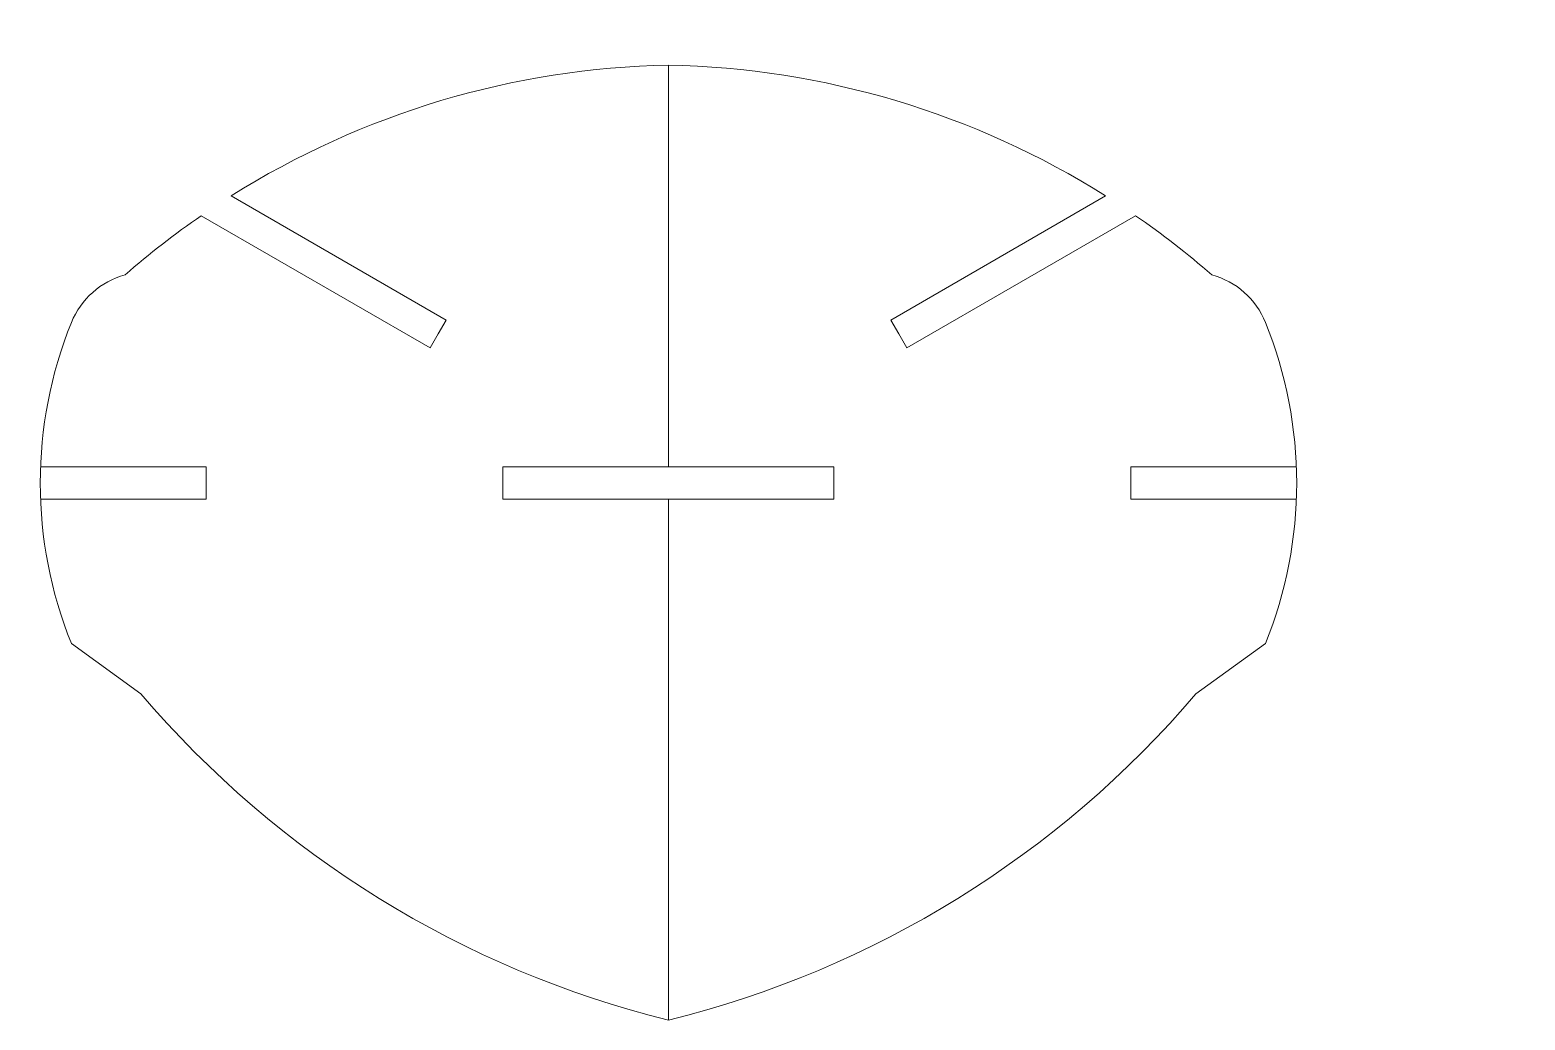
# Model space of a CAD drawing. Header units: millimetres. Extents: x 570 to 650.8, y -8.3 to 42.9.
# Drawn here: x 614.74 to 625.48, y 25.1 to 32.21 of the extents above; entities that cross this region are included whole.
import ezdxf

# ---------------------------------------------------------------- set-up
doc = ezdxf.new("R2010")
doc.units = ezdxf.units.MM
doc.header["$MEASUREMENT"] = 0
doc.layers.add('Layer 1', color=7, linetype='Continuous')

msp = doc.modelspace()

# ---------------------------------------------------------------- linework, layer by layer
at = {"layer": 'Layer 1', "color": 4, "lineweight": 9}
for points in [[(631.81651, 28.23093), (628.47968, 32.20982), (623.55269, 34.50731), (618.35979, 34.50581)], [(619.32553, 31.96078), (618.21208, 31.94019), (617.12552, 31.61554), (616.18316, 31.02204)], [(619.32553, 30.39861), (619.32553, 30.39861), (619.32553, 31.96078), (619.32553, 31.96078)], [(619.32553, 30.39861), (619.32553, 30.39861), (619.32553, 31.96078), (619.32553, 31.96078)], [(619.32553, 30.39861), (619.32553, 30.39861), (619.32553, 31.96078), (619.32553, 31.96078)], [(619.32553, 30.39861), (619.32553, 30.39861), (619.32553, 31.96078), (619.32553, 31.96078)], [(619.32553, 30.39861), (619.32553, 30.39861), (619.32553, 31.96078), (619.32553, 31.96078)], [(619.32553, 30.39861), (619.32553, 30.39861), (619.32553, 31.96078), (619.32553, 31.96078)], [(619.32553, 30.39861), (619.32553, 30.39861), (619.32553, 31.96078), (619.32553, 31.96078)], [(619.32553, 30.39861), (619.32553, 30.39861), (619.32553, 31.96078), (619.32553, 31.96078)], [(619.32553, 30.39861), (619.32553, 30.39861), (619.32553, 31.96078), (619.32553, 31.96078)], [(619.32553, 30.39861), (619.32553, 30.39861), (619.32553, 31.96078), (619.32553, 31.96078)], [(619.32553, 30.39861), (619.32553, 30.39861), (619.32553, 31.96078), (619.32553, 31.96078)], [(619.32553, 30.39861), (619.32553, 30.39861), (619.32553, 31.96078), (619.32553, 31.96078)], [(619.32553, 30.39861), (619.32553, 30.39861), (619.32553, 31.96078), (619.32553, 31.96078)], [(619.32553, 30.39861), (619.32553, 30.39861), (619.32553, 31.96078), (619.32553, 31.96078)], [(619.32553, 30.39861), (619.32553, 30.39861), (619.32553, 31.96078), (619.32553, 31.96078)], [(619.32553, 30.39861), (619.32553, 30.39861), (619.32553, 31.96078), (619.32553, 31.96078)], [(619.32553, 30.39861), (619.32553, 30.39861), (619.32553, 31.96078), (619.32553, 31.96078)], [(619.32553, 30.39861), (619.32553, 30.39861), (619.32553, 31.96078), (619.32553, 31.96078)], [(619.32553, 30.39861), (619.32553, 30.39861), (619.32553, 31.96078), (619.32553, 31.96078)], [(619.32553, 30.39861), (619.32553, 30.39861), (619.32553, 31.96078), (619.32553, 31.96078)], [(619.32553, 30.39861), (619.32553, 30.39861), (619.32553, 31.96078), (619.32553, 31.96078)], [(622.46792, 31.02204), (621.52556, 31.61561), (620.43898, 31.94019), (619.32553, 31.96078)], [(617.72833, 30.13009), (617.72833, 30.13009), (616.18318, 31.02204), (616.18318, 31.02204)], [(617.72833, 30.13009), (617.72833, 30.13009), (616.18318, 31.02204), (616.18318, 31.02204)], [(617.72833, 30.13009), (617.72833, 30.13009), (616.18318, 31.02204), (616.18318, 31.02204)], [(617.72833, 30.13009), (617.72833, 30.13009), (616.18318, 31.02204), (616.18318, 31.02204)], [(617.72833, 30.13009), (617.72833, 30.13009), (616.18318, 31.02204), (616.18318, 31.02204)], [(617.72833, 30.13009), (617.72833, 30.13009), (616.18318, 31.02204), (616.18318, 31.02204)], [(617.72833, 30.13009), (617.72833, 30.13009), (616.18318, 31.02204), (616.18318, 31.02204)], [(617.72833, 30.13009), (617.72833, 30.13009), (616.18318, 31.02204), (616.18318, 31.02204)], [(617.72833, 30.13009), (617.72833, 30.13009), (616.18318, 31.02204), (616.18318, 31.02204)], [(617.72833, 30.13009), (617.72833, 30.13009), (616.18318, 31.02204), (616.18318, 31.02204)], [(617.72833, 30.13009), (617.72833, 30.13009), (616.18318, 31.02204), (616.18318, 31.02204)], [(617.72833, 30.13009), (617.72833, 30.13009), (616.18318, 31.02204), (616.18318, 31.02204)], [(617.72833, 30.13009), (617.72833, 30.13009), (616.18318, 31.02204), (616.18318, 31.02204)], [(617.72833, 30.13009), (617.72833, 30.13009), (616.18318, 31.02204), (616.18318, 31.02204)], [(617.72833, 30.13009), (617.72833, 30.13009), (616.18318, 31.02204), (616.18318, 31.02204)], [(617.72833, 30.13009), (617.72833, 30.13009), (616.18318, 31.02204), (616.18318, 31.02204)], [(617.72833, 30.13009), (617.72833, 30.13009), (616.18318, 31.02204), (616.18318, 31.02204)], [(617.72833, 30.13009), (617.72833, 30.13009), (616.18318, 31.02204), (616.18318, 31.02204)], [(617.72833, 30.13009), (617.72833, 30.13009), (616.18318, 31.02204), (616.18318, 31.02204)], [(617.72833, 30.13009), (617.72833, 30.13009), (616.18318, 31.02204), (616.18318, 31.02204)], [(617.72833, 30.13009), (617.72833, 30.13009), (616.18318, 31.02204), (616.18318, 31.02204)], [(620.92318, 30.13009), (620.92318, 30.13009), (622.46792, 31.02204), (622.46792, 31.02204)], [(620.92318, 30.13009), (620.92318, 30.13009), (622.46792, 31.02204), (622.46792, 31.02204)], [(620.92318, 30.13009), (620.92318, 30.13009), (622.46792, 31.02204), (622.46792, 31.02204)], [(620.92318, 30.13009), (620.92318, 30.13009), (622.46792, 31.02204), (622.46792, 31.02204)], [(620.92318, 30.13009), (620.92318, 30.13009), (622.46792, 31.02204), (622.46792, 31.02204)], [(620.92318, 30.13009), (620.92318, 30.13009), (622.46792, 31.02204), (622.46792, 31.02204)], [(620.92318, 30.13009), (620.92318, 30.13009), (622.46792, 31.02204), (622.46792, 31.02204)], [(620.92318, 30.13009), (620.92318, 30.13009), (622.46792, 31.02204), (622.46792, 31.02204)], [(620.92318, 30.13009), (620.92318, 30.13009), (622.46792, 31.02204), (622.46792, 31.02204)], [(620.92318, 30.13009), (620.92318, 30.13009), (622.46792, 31.02204), (622.46792, 31.02204)], [(620.92318, 30.13009), (620.92318, 30.13009), (622.46792, 31.02204), (622.46792, 31.02204)], [(620.92318, 30.13009), (620.92318, 30.13009), (622.46792, 31.02204), (622.46792, 31.02204)], [(620.92318, 30.13009), (620.92318, 30.13009), (622.46792, 31.02204), (622.46792, 31.02204)], [(620.92318, 30.13009), (620.92318, 30.13009), (622.46792, 31.02204), (622.46792, 31.02204)], [(620.92318, 30.13009), (620.92318, 30.13009), (622.46792, 31.02204), (622.46792, 31.02204)], [(620.92318, 30.13009), (620.92318, 30.13009), (622.46792, 31.02204), (622.46792, 31.02204)], [(620.92318, 30.13009), (620.92318, 30.13009), (622.46792, 31.02204), (622.46792, 31.02204)], [(620.92318, 30.13009), (620.92318, 30.13009), (622.46792, 31.02204), (622.46792, 31.02204)], [(620.92318, 30.13009), (620.92318, 30.13009), (622.46792, 31.02204), (622.46792, 31.02204)], [(620.92318, 30.13009), (620.92318, 30.13009), (622.46792, 31.02204), (622.46792, 31.02204)], [(620.92318, 30.13009), (620.92318, 30.13009), (622.46792, 31.02204), (622.46792, 31.02204)], [(615.96797, 30.87992), (615.77747, 30.74866), (615.59491, 30.60664), (615.42072, 30.45464)], [(617.61279, 29.93024), (617.61279, 29.93024), (615.96797, 30.87992), (615.96797, 30.87992)], [(617.61279, 29.93024), (617.61279, 29.93024), (615.96797, 30.87992), (615.96797, 30.87992)], [(617.61279, 29.93024), (617.61279, 29.93024), (615.96797, 30.87992), (615.96797, 30.87992)], [(617.61279, 29.93024), (617.61279, 29.93024), (615.96797, 30.87992), (615.96797, 30.87992)], [(617.61279, 29.93024), (617.61279, 29.93024), (615.96797, 30.87992), (615.96797, 30.87992)], [(617.61279, 29.93024), (617.61279, 29.93024), (615.96797, 30.87992), (615.96797, 30.87992)], [(617.61279, 29.93024), (617.61279, 29.93024), (615.96797, 30.87992), (615.96797, 30.87992)], [(617.61279, 29.93024), (617.61279, 29.93024), (615.96797, 30.87992), (615.96797, 30.87992)], [(617.61279, 29.93024), (617.61279, 29.93024), (615.96797, 30.87992), (615.96797, 30.87992)], [(617.61279, 29.93024), (617.61279, 29.93024), (615.96797, 30.87992), (615.96797, 30.87992)], [(617.61279, 29.93024), (617.61279, 29.93024), (615.96797, 30.87992), (615.96797, 30.87992)], [(617.61279, 29.93024), (617.61279, 29.93024), (615.96797, 30.87992), (615.96797, 30.87992)], [(617.61279, 29.93024), (617.61279, 29.93024), (615.96797, 30.87992), (615.96797, 30.87992)], [(617.61279, 29.93024), (617.61279, 29.93024), (615.96797, 30.87992), (615.96797, 30.87992)], [(617.61279, 29.93024), (617.61279, 29.93024), (615.96797, 30.87992), (615.96797, 30.87992)], [(617.61279, 29.93024), (617.61279, 29.93024), (615.96797, 30.87992), (615.96797, 30.87992)], [(617.61279, 29.93024), (617.61279, 29.93024), (615.96797, 30.87992), (615.96797, 30.87992)], [(617.61279, 29.93024), (617.61279, 29.93024), (615.96797, 30.87992), (615.96797, 30.87992)], [(617.61279, 29.93024), (617.61279, 29.93024), (615.96797, 30.87992), (615.96797, 30.87992)], [(617.61279, 29.93024), (617.61279, 29.93024), (615.96797, 30.87992), (615.96797, 30.87992)], [(617.61279, 29.93024), (617.61279, 29.93024), (615.96797, 30.87992), (615.96797, 30.87992)], [(621.03872, 29.93024), (621.03872, 29.93024), (622.68312, 30.87992), (622.68312, 30.87992)], [(621.03872, 29.93024), (621.03872, 29.93024), (622.68312, 30.87992), (622.68312, 30.87992)], [(621.03872, 29.93024), (621.03872, 29.93024), (622.68312, 30.87992), (622.68312, 30.87992)], [(621.03872, 29.93024), (621.03872, 29.93024), (622.68312, 30.87992), (622.68312, 30.87992)], [(621.03872, 29.93024), (621.03872, 29.93024), (622.68312, 30.87992), (622.68312, 30.87992)], [(621.03872, 29.93024), (621.03872, 29.93024), (622.68312, 30.87992), (622.68312, 30.87992)], [(621.03872, 29.93024), (621.03872, 29.93024), (622.68312, 30.87992), (622.68312, 30.87992)], [(621.03872, 29.93024), (621.03872, 29.93024), (622.68312, 30.87992), (622.68312, 30.87992)], [(621.03872, 29.93024), (621.03872, 29.93024), (622.68312, 30.87992), (622.68312, 30.87992)], [(621.03872, 29.93024), (621.03872, 29.93024), (622.68312, 30.87992), (622.68312, 30.87992)], [(621.03872, 29.93024), (621.03872, 29.93024), (622.68312, 30.87992), (622.68312, 30.87992)], [(621.03872, 29.93024), (621.03872, 29.93024), (622.68312, 30.87992), (622.68312, 30.87992)], [(621.03872, 29.93024), (621.03872, 29.93024), (622.68312, 30.87992), (622.68312, 30.87992)], [(621.03872, 29.93024), (621.03872, 29.93024), (622.68312, 30.87992), (622.68312, 30.87992)], [(621.03872, 29.93024), (621.03872, 29.93024), (622.68312, 30.87992), (622.68312, 30.87992)], [(621.03872, 29.93024), (621.03872, 29.93024), (622.68312, 30.87992), (622.68312, 30.87992)], [(621.03872, 29.93024), (621.03872, 29.93024), (622.68312, 30.87992), (622.68312, 30.87992)], [(621.03872, 29.93024), (621.03872, 29.93024), (622.68312, 30.87992), (622.68312, 30.87992)], [(621.03872, 29.93024), (621.03872, 29.93024), (622.68312, 30.87992), (622.68312, 30.87992)], [(621.03872, 29.93024), (621.03872, 29.93024), (622.68312, 30.87992), (622.68312, 30.87992)], [(621.03872, 29.93024), (621.03872, 29.93024), (622.68312, 30.87992), (622.68312, 30.87992)], [(623.23037, 30.45464), (623.05618, 30.60664), (622.87359, 30.74864), (622.68309, 30.87992)], [(615.42073, 30.45464), (615.24522, 30.40757), (615.10189, 30.28068), (615.03398, 30.11209)], [(623.61707, 30.11212), (623.54921, 30.28073), (623.40584, 30.40759), (623.23034, 30.45464)], [(619.32553, 29.07458), (619.32553, 29.07458), (619.32553, 30.39861), (619.32553, 30.39861)], [(619.32553, 29.07458), (619.32553, 29.07458), (619.32553, 30.39861), (619.32553, 30.39861)], [(619.32553, 29.07458), (619.32553, 29.07458), (619.32553, 30.39861), (619.32553, 30.39861)], [(619.32553, 29.07458), (619.32553, 29.07458), (619.32553, 30.39861), (619.32553, 30.39861)], [(619.32553, 29.07458), (619.32553, 29.07458), (619.32553, 30.39861), (619.32553, 30.39861)], [(619.32553, 29.07458), (619.32553, 29.07458), (619.32553, 30.39861), (619.32553, 30.39861)], [(619.32553, 29.07458), (619.32553, 29.07458), (619.32553, 30.39861), (619.32553, 30.39861)], [(619.32553, 29.07458), (619.32553, 29.07458), (619.32553, 30.39861), (619.32553, 30.39861)], [(619.32553, 29.07458), (619.32553, 29.07458), (619.32553, 30.39861), (619.32553, 30.39861)], [(619.32553, 29.07458), (619.32553, 29.07458), (619.32553, 30.39861), (619.32553, 30.39861)], [(619.32553, 29.07458), (619.32553, 29.07458), (619.32553, 30.39861), (619.32553, 30.39861)], [(619.32553, 29.07458), (619.32553, 29.07458), (619.32553, 30.39861), (619.32553, 30.39861)], [(619.32553, 29.07458), (619.32553, 29.07458), (619.32553, 30.39861), (619.32553, 30.39861)], [(619.32553, 29.07458), (619.32553, 29.07458), (619.32553, 30.39861), (619.32553, 30.39861)], [(619.32553, 29.07458), (619.32553, 29.07458), (619.32553, 30.39861), (619.32553, 30.39861)], [(619.32553, 29.07458), (619.32553, 29.07458), (619.32553, 30.39861), (619.32553, 30.39861)], [(619.32553, 29.07458), (619.32553, 29.07458), (619.32553, 30.39861), (619.32553, 30.39861)], [(619.32553, 29.07458), (619.32553, 29.07458), (619.32553, 30.39861), (619.32553, 30.39861)], [(619.32553, 29.07458), (619.32553, 29.07458), (619.32553, 30.39861), (619.32553, 30.39861)], [(619.32553, 29.07458), (619.32553, 29.07458), (619.32553, 30.39861), (619.32553, 30.39861)], [(619.32553, 29.07458), (619.32553, 29.07458), (619.32553, 30.39861), (619.32553, 30.39861)], [(615.03401, 30.11212), (614.73589, 29.37224), (614.73589, 28.54549), (615.03398, 27.80563)], [(617.67057, 30.03018), (617.67057, 30.03018), (617.72833, 30.13009), (617.72833, 30.13009)], [(617.67057, 30.03018), (617.67057, 30.03018), (617.72833, 30.13009), (617.72833, 30.13009)], [(617.67057, 30.03018), (617.67057, 30.03018), (617.72833, 30.13009), (617.72833, 30.13009)], [(617.67057, 30.03018), (617.67057, 30.03018), (617.72833, 30.13009), (617.72833, 30.13009)], [(617.67057, 30.03018), (617.67057, 30.03018), (617.72833, 30.13009), (617.72833, 30.13009)], [(617.67057, 30.03018), (617.67057, 30.03018), (617.72833, 30.13009), (617.72833, 30.13009)], [(617.67057, 30.03018), (617.67057, 30.03018), (617.72833, 30.13009), (617.72833, 30.13009)], [(617.67057, 30.03018), (617.67057, 30.03018), (617.72833, 30.13009), (617.72833, 30.13009)], [(617.67057, 30.03018), (617.67057, 30.03018), (617.72833, 30.13009), (617.72833, 30.13009)], [(617.67057, 30.03018), (617.67057, 30.03018), (617.72833, 30.13009), (617.72833, 30.13009)], [(617.67057, 30.03018), (617.67057, 30.03018), (617.72833, 30.13009), (617.72833, 30.13009)], [(617.67057, 30.03018), (617.67057, 30.03018), (617.72833, 30.13009), (617.72833, 30.13009)], [(617.67057, 30.03018), (617.67057, 30.03018), (617.72833, 30.13009), (617.72833, 30.13009)], [(617.67057, 30.03018), (617.67057, 30.03018), (617.72833, 30.13009), (617.72833, 30.13009)], [(617.67057, 30.03018), (617.67057, 30.03018), (617.72833, 30.13009), (617.72833, 30.13009)], [(617.67057, 30.03018), (617.67057, 30.03018), (617.72833, 30.13009), (617.72833, 30.13009)], [(617.67057, 30.03018), (617.67057, 30.03018), (617.72833, 30.13009), (617.72833, 30.13009)], [(617.67057, 30.03018), (617.67057, 30.03018), (617.72833, 30.13009), (617.72833, 30.13009)], [(617.67057, 30.03018), (617.67057, 30.03018), (617.72833, 30.13009), (617.72833, 30.13009)], [(617.67057, 30.03018), (617.67057, 30.03018), (617.72833, 30.13009), (617.72833, 30.13009)], [(617.67057, 30.03018), (617.67057, 30.03018), (617.72833, 30.13009), (617.72833, 30.13009)], [(620.98096, 30.03018), (620.98096, 30.03018), (620.92318, 30.13009), (620.92318, 30.13009)], [(620.98096, 30.03018), (620.98096, 30.03018), (620.92318, 30.13009), (620.92318, 30.13009)], [(620.98096, 30.03018), (620.98096, 30.03018), (620.92318, 30.13009), (620.92318, 30.13009)], [(620.98096, 30.03018), (620.98096, 30.03018), (620.92318, 30.13009), (620.92318, 30.13009)], [(620.98096, 30.03018), (620.98096, 30.03018), (620.92318, 30.13009), (620.92318, 30.13009)], [(620.98096, 30.03018), (620.98096, 30.03018), (620.92318, 30.13009), (620.92318, 30.13009)], [(620.98096, 30.03018), (620.98096, 30.03018), (620.92318, 30.13009), (620.92318, 30.13009)], [(620.98096, 30.03018), (620.98096, 30.03018), (620.92318, 30.13009), (620.92318, 30.13009)], [(620.98096, 30.03018), (620.98096, 30.03018), (620.92318, 30.13009), (620.92318, 30.13009)], [(620.98096, 30.03018), (620.98096, 30.03018), (620.92318, 30.13009), (620.92318, 30.13009)], [(620.98096, 30.03018), (620.98096, 30.03018), (620.92318, 30.13009), (620.92318, 30.13009)], [(620.98096, 30.03018), (620.98096, 30.03018), (620.92318, 30.13009), (620.92318, 30.13009)], [(620.98096, 30.03018), (620.98096, 30.03018), (620.92318, 30.13009), (620.92318, 30.13009)], [(620.98096, 30.03018), (620.98096, 30.03018), (620.92318, 30.13009), (620.92318, 30.13009)], [(620.98096, 30.03018), (620.98096, 30.03018), (620.92318, 30.13009), (620.92318, 30.13009)], [(620.98096, 30.03018), (620.98096, 30.03018), (620.92318, 30.13009), (620.92318, 30.13009)], [(620.98096, 30.03018), (620.98096, 30.03018), (620.92318, 30.13009), (620.92318, 30.13009)], [(620.98096, 30.03018), (620.98096, 30.03018), (620.92318, 30.13009), (620.92318, 30.13009)], [(620.98096, 30.03018), (620.98096, 30.03018), (620.92318, 30.13009), (620.92318, 30.13009)], [(620.98096, 30.03018), (620.98096, 30.03018), (620.92318, 30.13009), (620.92318, 30.13009)], [(620.98096, 30.03018), (620.98096, 30.03018), (620.92318, 30.13009), (620.92318, 30.13009)], [(623.61707, 27.80566), (623.91562, 28.54551), (623.91561, 29.37219), (623.61707, 30.11209)], [(617.67057, 30.03018), (617.67057, 30.03018), (617.61279, 29.93024), (617.61279, 29.93024)], [(617.67057, 30.03018), (617.67057, 30.03018), (617.61279, 29.93024), (617.61279, 29.93024)], [(617.67057, 30.03018), (617.67057, 30.03018), (617.61279, 29.93024), (617.61279, 29.93024)], [(617.67057, 30.03018), (617.67057, 30.03018), (617.61279, 29.93024), (617.61279, 29.93024)], [(617.67057, 30.03018), (617.67057, 30.03018), (617.61279, 29.93024), (617.61279, 29.93024)], [(617.67057, 30.03018), (617.67057, 30.03018), (617.61279, 29.93024), (617.61279, 29.93024)], [(617.67057, 30.03018), (617.67057, 30.03018), (617.61279, 29.93024), (617.61279, 29.93024)], [(617.67057, 30.03018), (617.67057, 30.03018), (617.61279, 29.93024), (617.61279, 29.93024)], [(617.67057, 30.03018), (617.67057, 30.03018), (617.61279, 29.93024), (617.61279, 29.93024)], [(617.67057, 30.03018), (617.67057, 30.03018), (617.61279, 29.93024), (617.61279, 29.93024)], [(617.67057, 30.03018), (617.67057, 30.03018), (617.61279, 29.93024), (617.61279, 29.93024)], [(617.67057, 30.03018), (617.67057, 30.03018), (617.61279, 29.93024), (617.61279, 29.93024)], [(617.67057, 30.03018), (617.67057, 30.03018), (617.61279, 29.93024), (617.61279, 29.93024)], [(617.67057, 30.03018), (617.67057, 30.03018), (617.61279, 29.93024), (617.61279, 29.93024)], [(617.67057, 30.03018), (617.67057, 30.03018), (617.61279, 29.93024), (617.61279, 29.93024)], [(617.67057, 30.03018), (617.67057, 30.03018), (617.61279, 29.93024), (617.61279, 29.93024)], [(617.67057, 30.03018), (617.67057, 30.03018), (617.61279, 29.93024), (617.61279, 29.93024)], [(617.67057, 30.03018), (617.67057, 30.03018), (617.61279, 29.93024), (617.61279, 29.93024)], [(617.67057, 30.03018), (617.67057, 30.03018), (617.61279, 29.93024), (617.61279, 29.93024)], [(617.67057, 30.03018), (617.67057, 30.03018), (617.61279, 29.93024), (617.61279, 29.93024)], [(617.67057, 30.03018), (617.67057, 30.03018), (617.61279, 29.93024), (617.61279, 29.93024)], [(620.98096, 30.03018), (620.98096, 30.03018), (621.03872, 29.93024), (621.03872, 29.93024)], [(620.98096, 30.03018), (620.98096, 30.03018), (621.03872, 29.93024), (621.03872, 29.93024)], [(620.98096, 30.03018), (620.98096, 30.03018), (621.03872, 29.93024), (621.03872, 29.93024)], [(620.98096, 30.03018), (620.98096, 30.03018), (621.03872, 29.93024), (621.03872, 29.93024)], [(620.98096, 30.03018), (620.98096, 30.03018), (621.03872, 29.93024), (621.03872, 29.93024)], [(620.98096, 30.03018), (620.98096, 30.03018), (621.03872, 29.93024), (621.03872, 29.93024)], [(620.98096, 30.03018), (620.98096, 30.03018), (621.03872, 29.93024), (621.03872, 29.93024)], [(620.98096, 30.03018), (620.98096, 30.03018), (621.03872, 29.93024), (621.03872, 29.93024)], [(620.98096, 30.03018), (620.98096, 30.03018), (621.03872, 29.93024), (621.03872, 29.93024)], [(620.98096, 30.03018), (620.98096, 30.03018), (621.03872, 29.93024), (621.03872, 29.93024)], [(620.98096, 30.03018), (620.98096, 30.03018), (621.03872, 29.93024), (621.03872, 29.93024)], [(620.98096, 30.03018), (620.98096, 30.03018), (621.03872, 29.93024), (621.03872, 29.93024)], [(620.98096, 30.03018), (620.98096, 30.03018), (621.03872, 29.93024), (621.03872, 29.93024)], [(620.98096, 30.03018), (620.98096, 30.03018), (621.03872, 29.93024), (621.03872, 29.93024)], [(620.98096, 30.03018), (620.98096, 30.03018), (621.03872, 29.93024), (621.03872, 29.93024)], [(620.98096, 30.03018), (620.98096, 30.03018), (621.03872, 29.93024), (621.03872, 29.93024)], [(620.98096, 30.03018), (620.98096, 30.03018), (621.03872, 29.93024), (621.03872, 29.93024)], [(620.98096, 30.03018), (620.98096, 30.03018), (621.03872, 29.93024), (621.03872, 29.93024)], [(620.98096, 30.03018), (620.98096, 30.03018), (621.03872, 29.93024), (621.03872, 29.93024)], [(620.98096, 30.03018), (620.98096, 30.03018), (621.03872, 29.93024), (621.03872, 29.93024)], [(620.98096, 30.03018), (620.98096, 30.03018), (621.03872, 29.93024), (621.03872, 29.93024)], [(616.00193, 29.07458), (616.00193, 29.07458), (614.81262, 29.07458), (614.81262, 29.07458)], [(616.00193, 29.07458), (616.00193, 29.07458), (614.81262, 29.07458), (614.81262, 29.07458)], [(616.00193, 29.07458), (616.00193, 29.07458), (614.81262, 29.07458), (614.81262, 29.07458)], [(616.00193, 29.07458), (616.00193, 29.07458), (614.81262, 29.07458), (614.81262, 29.07458)], [(616.00193, 29.07458), (616.00193, 29.07458), (614.81262, 29.07458), (614.81262, 29.07458)], [(616.00193, 29.07458), (616.00193, 29.07458), (614.81262, 29.07458), (614.81262, 29.07458)], [(616.00193, 29.07458), (616.00193, 29.07458), (614.81262, 29.07458), (614.81262, 29.07458)], [(616.00193, 29.07458), (616.00193, 29.07458), (614.81262, 29.07458), (614.81262, 29.07458)], [(616.00193, 29.07458), (616.00193, 29.07458), (614.81262, 29.07458), (614.81262, 29.07458)], [(616.00193, 29.07458), (616.00193, 29.07458), (614.81262, 29.07458), (614.81262, 29.07458)], [(616.00193, 29.07458), (616.00193, 29.07458), (614.81262, 29.07458), (614.81262, 29.07458)], [(616.00193, 29.07458), (616.00193, 29.07458), (614.81262, 29.07458), (614.81262, 29.07458)], [(616.00193, 29.07458), (616.00193, 29.07458), (614.81262, 29.07458), (614.81262, 29.07458)], [(616.00193, 29.07458), (616.00193, 29.07458), (614.81262, 29.07458), (614.81262, 29.07458)], [(616.00193, 29.07458), (616.00193, 29.07458), (614.81262, 29.07458), (614.81262, 29.07458)], [(616.00193, 29.07458), (616.00193, 29.07458), (614.81262, 29.07458), (614.81262, 29.07458)], [(616.00193, 29.07458), (616.00193, 29.07458), (614.81262, 29.07458), (614.81262, 29.07458)], [(616.00193, 29.07458), (616.00193, 29.07458), (614.81262, 29.07458), (614.81262, 29.07458)], [(616.00193, 29.07458), (616.00193, 29.07458), (614.81262, 29.07458), (614.81262, 29.07458)], [(616.00193, 29.07458), (616.00193, 29.07458), (614.81262, 29.07458), (614.81262, 29.07458)], [(616.00193, 29.07458), (616.00193, 29.07458), (614.81262, 29.07458), (614.81262, 29.07458)], [(616.00193, 28.84313), (616.00193, 28.84313), (616.00193, 29.07458), (616.00193, 29.07458)], [(616.00193, 28.84313), (616.00193, 28.84313), (616.00193, 29.07458), (616.00193, 29.07458)], [(616.00193, 28.84313), (616.00193, 28.84313), (616.00193, 29.07458), (616.00193, 29.07458)], [(616.00193, 28.84313), (616.00193, 28.84313), (616.00193, 29.07458), (616.00193, 29.07458)], [(616.00193, 28.84313), (616.00193, 28.84313), (616.00193, 29.07458), (616.00193, 29.07458)], [(616.00193, 28.84313), (616.00193, 28.84313), (616.00193, 29.07458), (616.00193, 29.07458)], [(616.00193, 28.84313), (616.00193, 28.84313), (616.00193, 29.07458), (616.00193, 29.07458)], [(616.00193, 28.84313), (616.00193, 28.84313), (616.00193, 29.07458), (616.00193, 29.07458)], [(616.00193, 28.84313), (616.00193, 28.84313), (616.00193, 29.07458), (616.00193, 29.07458)], [(616.00193, 28.84313), (616.00193, 28.84313), (616.00193, 29.07458), (616.00193, 29.07458)], [(616.00193, 28.84313), (616.00193, 28.84313), (616.00193, 29.07458), (616.00193, 29.07458)], [(616.00193, 28.84313), (616.00193, 28.84313), (616.00193, 29.07458), (616.00193, 29.07458)], [(616.00193, 28.84313), (616.00193, 28.84313), (616.00193, 29.07458), (616.00193, 29.07458)], [(616.00193, 28.84313), (616.00193, 28.84313), (616.00193, 29.07458), (616.00193, 29.07458)], [(616.00193, 28.84313), (616.00193, 28.84313), (616.00193, 29.07458), (616.00193, 29.07458)], [(616.00193, 28.84313), (616.00193, 28.84313), (616.00193, 29.07458), (616.00193, 29.07458)], [(616.00193, 28.84313), (616.00193, 28.84313), (616.00193, 29.07458), (616.00193, 29.07458)], [(616.00193, 28.84313), (616.00193, 28.84313), (616.00193, 29.07458), (616.00193, 29.07458)], [(616.00193, 28.84313), (616.00193, 28.84313), (616.00193, 29.07458), (616.00193, 29.07458)], [(616.00193, 28.84313), (616.00193, 28.84313), (616.00193, 29.07458), (616.00193, 29.07458)], [(616.00193, 28.84313), (616.00193, 28.84313), (616.00193, 29.07458), (616.00193, 29.07458)], [(619.32553, 29.07458), (619.32553, 29.07458), (618.13624, 29.07458), (618.13624, 29.07458)], [(619.32553, 29.07458), (619.32553, 29.07458), (618.13624, 29.07458), (618.13624, 29.07458)], [(619.32553, 29.07458), (619.32553, 29.07458), (618.13624, 29.07458), (618.13624, 29.07458)], [(619.32553, 29.07458), (619.32553, 29.07458), (618.13624, 29.07458), (618.13624, 29.07458)], [(619.32553, 29.07458), (619.32553, 29.07458), (618.13624, 29.07458), (618.13624, 29.07458)], [(619.32553, 29.07458), (619.32553, 29.07458), (618.13624, 29.07458), (618.13624, 29.07458)], [(619.32553, 29.07458), (619.32553, 29.07458), (618.13624, 29.07458), (618.13624, 29.07458)], [(619.32553, 29.07458), (619.32553, 29.07458), (618.13624, 29.07458), (618.13624, 29.07458)], [(619.32553, 29.07458), (619.32553, 29.07458), (618.13624, 29.07458), (618.13624, 29.07458)], [(619.32553, 29.07458), (619.32553, 29.07458), (618.13624, 29.07458), (618.13624, 29.07458)], [(619.32553, 29.07458), (619.32553, 29.07458), (618.13624, 29.07458), (618.13624, 29.07458)], [(619.32553, 29.07458), (619.32553, 29.07458), (618.13624, 29.07458), (618.13624, 29.07458)], [(619.32553, 29.07458), (619.32553, 29.07458), (618.13624, 29.07458), (618.13624, 29.07458)], [(619.32553, 29.07458), (619.32553, 29.07458), (618.13624, 29.07458), (618.13624, 29.07458)], [(619.32553, 29.07458), (619.32553, 29.07458), (618.13624, 29.07458), (618.13624, 29.07458)], [(619.32553, 29.07458), (619.32553, 29.07458), (618.13624, 29.07458), (618.13624, 29.07458)], [(619.32553, 29.07458), (619.32553, 29.07458), (618.13624, 29.07458), (618.13624, 29.07458)], [(619.32553, 29.07458), (619.32553, 29.07458), (618.13624, 29.07458), (618.13624, 29.07458)], [(619.32553, 29.07458), (619.32553, 29.07458), (618.13624, 29.07458), (618.13624, 29.07458)], [(619.32553, 29.07458), (619.32553, 29.07458), (618.13624, 29.07458), (618.13624, 29.07458)], [(619.32553, 29.07458), (619.32553, 29.07458), (618.13624, 29.07458), (618.13624, 29.07458)], [(618.13624, 29.07458), (618.13624, 29.07458), (618.13624, 28.84313), (618.13624, 28.84313)], [(618.13624, 29.07458), (618.13624, 29.07458), (618.13624, 28.84313), (618.13624, 28.84313)], [(618.13624, 29.07458), (618.13624, 29.07458), (618.13624, 28.84313), (618.13624, 28.84313)], [(618.13624, 29.07458), (618.13624, 29.07458), (618.13624, 28.84313), (618.13624, 28.84313)], [(618.13624, 29.07458), (618.13624, 29.07458), (618.13624, 28.84313), (618.13624, 28.84313)], [(618.13624, 29.07458), (618.13624, 29.07458), (618.13624, 28.84313), (618.13624, 28.84313)], [(618.13624, 29.07458), (618.13624, 29.07458), (618.13624, 28.84313), (618.13624, 28.84313)], [(618.13624, 29.07458), (618.13624, 29.07458), (618.13624, 28.84313), (618.13624, 28.84313)], [(618.13624, 29.07458), (618.13624, 29.07458), (618.13624, 28.84313), (618.13624, 28.84313)], [(618.13624, 29.07458), (618.13624, 29.07458), (618.13624, 28.84313), (618.13624, 28.84313)], [(618.13624, 29.07458), (618.13624, 29.07458), (618.13624, 28.84313), (618.13624, 28.84313)], [(618.13624, 29.07458), (618.13624, 29.07458), (618.13624, 28.84313), (618.13624, 28.84313)], [(618.13624, 29.07458), (618.13624, 29.07458), (618.13624, 28.84313), (618.13624, 28.84313)], [(618.13624, 29.07458), (618.13624, 29.07458), (618.13624, 28.84313), (618.13624, 28.84313)], [(618.13624, 29.07458), (618.13624, 29.07458), (618.13624, 28.84313), (618.13624, 28.84313)], [(618.13624, 29.07458), (618.13624, 29.07458), (618.13624, 28.84313), (618.13624, 28.84313)], [(618.13624, 29.07458), (618.13624, 29.07458), (618.13624, 28.84313), (618.13624, 28.84313)], [(618.13624, 29.07458), (618.13624, 29.07458), (618.13624, 28.84313), (618.13624, 28.84313)], [(618.13624, 29.07458), (618.13624, 29.07458), (618.13624, 28.84313), (618.13624, 28.84313)], [(618.13624, 29.07458), (618.13624, 29.07458), (618.13624, 28.84313), (618.13624, 28.84313)], [(618.13624, 29.07458), (618.13624, 29.07458), (618.13624, 28.84313), (618.13624, 28.84313)], [(619.32553, 29.07458), (619.32553, 29.07458), (620.51484, 29.07458), (620.51484, 29.07458)], [(619.32553, 29.07458), (619.32553, 29.07458), (620.51484, 29.07458), (620.51484, 29.07458)], [(619.32553, 29.07458), (619.32553, 29.07458), (620.51484, 29.07458), (620.51484, 29.07458)], [(619.32553, 29.07458), (619.32553, 29.07458), (620.51484, 29.07458), (620.51484, 29.07458)], [(619.32553, 29.07458), (619.32553, 29.07458), (620.51484, 29.07458), (620.51484, 29.07458)], [(619.32553, 29.07458), (619.32553, 29.07458), (620.51484, 29.07458), (620.51484, 29.07458)], [(619.32553, 29.07458), (619.32553, 29.07458), (620.51484, 29.07458), (620.51484, 29.07458)], [(619.32553, 29.07458), (619.32553, 29.07458), (620.51484, 29.07458), (620.51484, 29.07458)], [(619.32553, 29.07458), (619.32553, 29.07458), (620.51484, 29.07458), (620.51484, 29.07458)], [(619.32553, 29.07458), (619.32553, 29.07458), (620.51484, 29.07458), (620.51484, 29.07458)], [(619.32553, 29.07458), (619.32553, 29.07458), (620.51484, 29.07458), (620.51484, 29.07458)], [(619.32553, 29.07458), (619.32553, 29.07458), (620.51484, 29.07458), (620.51484, 29.07458)], [(619.32553, 29.07458), (619.32553, 29.07458), (620.51484, 29.07458), (620.51484, 29.07458)], [(619.32553, 29.07458), (619.32553, 29.07458), (620.51484, 29.07458), (620.51484, 29.07458)], [(619.32553, 29.07458), (619.32553, 29.07458), (620.51484, 29.07458), (620.51484, 29.07458)], [(619.32553, 29.07458), (619.32553, 29.07458), (620.51484, 29.07458), (620.51484, 29.07458)], [(619.32553, 29.07458), (619.32553, 29.07458), (620.51484, 29.07458), (620.51484, 29.07458)], [(619.32553, 29.07458), (619.32553, 29.07458), (620.51484, 29.07458), (620.51484, 29.07458)], [(619.32553, 29.07458), (619.32553, 29.07458), (620.51484, 29.07458), (620.51484, 29.07458)], [(619.32553, 29.07458), (619.32553, 29.07458), (620.51484, 29.07458), (620.51484, 29.07458)], [(619.32553, 29.07458), (619.32553, 29.07458), (620.51484, 29.07458), (620.51484, 29.07458)], [(620.51484, 29.07458), (620.51484, 29.07458), (620.51484, 28.84313), (620.51484, 28.84313)], [(620.51484, 29.07458), (620.51484, 29.07458), (620.51484, 28.84313), (620.51484, 28.84313)], [(620.51484, 29.07458), (620.51484, 29.07458), (620.51484, 28.84313), (620.51484, 28.84313)], [(620.51484, 29.07458), (620.51484, 29.07458), (620.51484, 28.84313), (620.51484, 28.84313)], [(620.51484, 29.07458), (620.51484, 29.07458), (620.51484, 28.84313), (620.51484, 28.84313)], [(620.51484, 29.07458), (620.51484, 29.07458), (620.51484, 28.84313), (620.51484, 28.84313)], [(620.51484, 29.07458), (620.51484, 29.07458), (620.51484, 28.84313), (620.51484, 28.84313)], [(620.51484, 29.07458), (620.51484, 29.07458), (620.51484, 28.84313), (620.51484, 28.84313)], [(620.51484, 29.07458), (620.51484, 29.07458), (620.51484, 28.84313), (620.51484, 28.84313)], [(620.51484, 29.07458), (620.51484, 29.07458), (620.51484, 28.84313), (620.51484, 28.84313)], [(620.51484, 29.07458), (620.51484, 29.07458), (620.51484, 28.84313), (620.51484, 28.84313)], [(620.51484, 29.07458), (620.51484, 29.07458), (620.51484, 28.84313), (620.51484, 28.84313)], [(620.51484, 29.07458), (620.51484, 29.07458), (620.51484, 28.84313), (620.51484, 28.84313)], [(620.51484, 29.07458), (620.51484, 29.07458), (620.51484, 28.84313), (620.51484, 28.84313)], [(620.51484, 29.07458), (620.51484, 29.07458), (620.51484, 28.84313), (620.51484, 28.84313)], [(620.51484, 29.07458), (620.51484, 29.07458), (620.51484, 28.84313), (620.51484, 28.84313)], [(620.51484, 29.07458), (620.51484, 29.07458), (620.51484, 28.84313), (620.51484, 28.84313)], [(620.51484, 29.07458), (620.51484, 29.07458), (620.51484, 28.84313), (620.51484, 28.84313)], [(620.51484, 29.07458), (620.51484, 29.07458), (620.51484, 28.84313), (620.51484, 28.84313)], [(620.51484, 29.07458), (620.51484, 29.07458), (620.51484, 28.84313), (620.51484, 28.84313)], [(620.51484, 29.07458), (620.51484, 29.07458), (620.51484, 28.84313), (620.51484, 28.84313)], [(622.64914, 28.84313), (622.64914, 28.84313), (622.64914, 29.07458), (622.64914, 29.07458)], [(622.64914, 28.84313), (622.64914, 28.84313), (622.64914, 29.07458), (622.64914, 29.07458)], [(622.64914, 28.84313), (622.64914, 28.84313), (622.64914, 29.07458), (622.64914, 29.07458)], [(622.64914, 28.84313), (622.64914, 28.84313), (622.64914, 29.07458), (622.64914, 29.07458)], [(622.64914, 28.84313), (622.64914, 28.84313), (622.64914, 29.07458), (622.64914, 29.07458)], [(622.64914, 28.84313), (622.64914, 28.84313), (622.64914, 29.07458), (622.64914, 29.07458)], [(622.64914, 28.84313), (622.64914, 28.84313), (622.64914, 29.07458), (622.64914, 29.07458)], [(622.64914, 28.84313), (622.64914, 28.84313), (622.64914, 29.07458), (622.64914, 29.07458)], [(622.64914, 28.84313), (622.64914, 28.84313), (622.64914, 29.07458), (622.64914, 29.07458)], [(622.64914, 28.84313), (622.64914, 28.84313), (622.64914, 29.07458), (622.64914, 29.07458)], [(622.64914, 28.84313), (622.64914, 28.84313), (622.64914, 29.07458), (622.64914, 29.07458)], [(622.64914, 28.84313), (622.64914, 28.84313), (622.64914, 29.07458), (622.64914, 29.07458)], [(622.64914, 28.84313), (622.64914, 28.84313), (622.64914, 29.07458), (622.64914, 29.07458)], [(622.64914, 28.84313), (622.64914, 28.84313), (622.64914, 29.07458), (622.64914, 29.07458)], [(622.64914, 28.84313), (622.64914, 28.84313), (622.64914, 29.07458), (622.64914, 29.07458)], [(622.64914, 28.84313), (622.64914, 28.84313), (622.64914, 29.07458), (622.64914, 29.07458)], [(622.64914, 28.84313), (622.64914, 28.84313), (622.64914, 29.07458), (622.64914, 29.07458)], [(622.64914, 28.84313), (622.64914, 28.84313), (622.64914, 29.07458), (622.64914, 29.07458)], [(622.64914, 28.84313), (622.64914, 28.84313), (622.64914, 29.07458), (622.64914, 29.07458)], [(622.64914, 28.84313), (622.64914, 28.84313), (622.64914, 29.07458), (622.64914, 29.07458)], [(622.64914, 28.84313), (622.64914, 28.84313), (622.64914, 29.07458), (622.64914, 29.07458)], [(622.64914, 29.07458), (622.64914, 29.07458), (623.83892, 29.07458), (623.83892, 29.07458)], [(622.64914, 29.07458), (622.64914, 29.07458), (623.83892, 29.07458), (623.83892, 29.07458)], [(622.64914, 29.07458), (622.64914, 29.07458), (623.83892, 29.07458), (623.83892, 29.07458)], [(622.64914, 29.07458), (622.64914, 29.07458), (623.83892, 29.07458), (623.83892, 29.07458)], [(622.64914, 29.07458), (622.64914, 29.07458), (623.83892, 29.07458), (623.83892, 29.07458)], [(622.64914, 29.07458), (622.64914, 29.07458), (623.83892, 29.07458), (623.83892, 29.07458)], [(622.64914, 29.07458), (622.64914, 29.07458), (623.83892, 29.07458), (623.83892, 29.07458)], [(622.64914, 29.07458), (622.64914, 29.07458), (623.83892, 29.07458), (623.83892, 29.07458)], [(622.64914, 29.07458), (622.64914, 29.07458), (623.83892, 29.07458), (623.83892, 29.07458)], [(622.64914, 29.07458), (622.64914, 29.07458), (623.83892, 29.07458), (623.83892, 29.07458)], [(622.64914, 29.07458), (622.64914, 29.07458), (623.83892, 29.07458), (623.83892, 29.07458)], [(622.64914, 29.07458), (622.64914, 29.07458), (623.83892, 29.07458), (623.83892, 29.07458)], [(622.64914, 29.07458), (622.64914, 29.07458), (623.83892, 29.07458), (623.83892, 29.07458)], [(622.64914, 29.07458), (622.64914, 29.07458), (623.83892, 29.07458), (623.83892, 29.07458)], [(622.64914, 29.07458), (622.64914, 29.07458), (623.83892, 29.07458), (623.83892, 29.07458)], [(622.64914, 29.07458), (622.64914, 29.07458), (623.83892, 29.07458), (623.83892, 29.07458)], [(622.64914, 29.07458), (622.64914, 29.07458), (623.83892, 29.07458), (623.83892, 29.07458)], [(622.64914, 29.07458), (622.64914, 29.07458), (623.83892, 29.07458), (623.83892, 29.07458)], [(622.64914, 29.07458), (622.64914, 29.07458), (623.83892, 29.07458), (623.83892, 29.07458)], [(622.64914, 29.07458), (622.64914, 29.07458), (623.83892, 29.07458), (623.83892, 29.07458)], [(622.64914, 29.07458), (622.64914, 29.07458), (623.83892, 29.07458), (623.83892, 29.07458)], [(614.81262, 28.84313), (614.81262, 28.84313), (616.00193, 28.84313), (616.00193, 28.84313)], [(614.81262, 28.84313), (614.81262, 28.84313), (616.00193, 28.84313), (616.00193, 28.84313)], [(614.81262, 28.84313), (614.81262, 28.84313), (616.00193, 28.84313), (616.00193, 28.84313)], [(614.81262, 28.84313), (614.81262, 28.84313), (616.00193, 28.84313), (616.00193, 28.84313)], [(614.81262, 28.84313), (614.81262, 28.84313), (616.00193, 28.84313), (616.00193, 28.84313)], [(614.81262, 28.84313), (614.81262, 28.84313), (616.00193, 28.84313), (616.00193, 28.84313)], [(614.81262, 28.84313), (614.81262, 28.84313), (616.00193, 28.84313), (616.00193, 28.84313)], [(614.81262, 28.84313), (614.81262, 28.84313), (616.00193, 28.84313), (616.00193, 28.84313)], [(614.81262, 28.84313), (614.81262, 28.84313), (616.00193, 28.84313), (616.00193, 28.84313)], [(614.81262, 28.84313), (614.81262, 28.84313), (616.00193, 28.84313), (616.00193, 28.84313)], [(614.81262, 28.84313), (614.81262, 28.84313), (616.00193, 28.84313), (616.00193, 28.84313)], [(614.81262, 28.84313), (614.81262, 28.84313), (616.00193, 28.84313), (616.00193, 28.84313)], [(614.81262, 28.84313), (614.81262, 28.84313), (616.00193, 28.84313), (616.00193, 28.84313)], [(614.81262, 28.84313), (614.81262, 28.84313), (616.00193, 28.84313), (616.00193, 28.84313)], [(614.81262, 28.84313), (614.81262, 28.84313), (616.00193, 28.84313), (616.00193, 28.84313)], [(614.81262, 28.84313), (614.81262, 28.84313), (616.00193, 28.84313), (616.00193, 28.84313)], [(614.81262, 28.84313), (614.81262, 28.84313), (616.00193, 28.84313), (616.00193, 28.84313)], [(614.81262, 28.84313), (614.81262, 28.84313), (616.00193, 28.84313), (616.00193, 28.84313)], [(614.81262, 28.84313), (614.81262, 28.84313), (616.00193, 28.84313), (616.00193, 28.84313)], [(614.81262, 28.84313), (614.81262, 28.84313), (616.00193, 28.84313), (616.00193, 28.84313)], [(614.81262, 28.84313), (614.81262, 28.84313), (616.00193, 28.84313), (616.00193, 28.84313)], [(618.13624, 28.84313), (618.13624, 28.84313), (619.32553, 28.84313), (619.32553, 28.84313)], [(618.13624, 28.84313), (618.13624, 28.84313), (619.32553, 28.84313), (619.32553, 28.84313)], [(618.13624, 28.84313), (618.13624, 28.84313), (619.32553, 28.84313), (619.32553, 28.84313)], [(618.13624, 28.84313), (618.13624, 28.84313), (619.32553, 28.84313), (619.32553, 28.84313)], [(618.13624, 28.84313), (618.13624, 28.84313), (619.32553, 28.84313), (619.32553, 28.84313)], [(618.13624, 28.84313), (618.13624, 28.84313), (619.32553, 28.84313), (619.32553, 28.84313)], [(618.13624, 28.84313), (618.13624, 28.84313), (619.32553, 28.84313), (619.32553, 28.84313)], [(618.13624, 28.84313), (618.13624, 28.84313), (619.32553, 28.84313), (619.32553, 28.84313)], [(618.13624, 28.84313), (618.13624, 28.84313), (619.32553, 28.84313), (619.32553, 28.84313)], [(618.13624, 28.84313), (618.13624, 28.84313), (619.32553, 28.84313), (619.32553, 28.84313)], [(618.13624, 28.84313), (618.13624, 28.84313), (619.32553, 28.84313), (619.32553, 28.84313)], [(618.13624, 28.84313), (618.13624, 28.84313), (619.32553, 28.84313), (619.32553, 28.84313)], [(618.13624, 28.84313), (618.13624, 28.84313), (619.32553, 28.84313), (619.32553, 28.84313)], [(618.13624, 28.84313), (618.13624, 28.84313), (619.32553, 28.84313), (619.32553, 28.84313)], [(618.13624, 28.84313), (618.13624, 28.84313), (619.32553, 28.84313), (619.32553, 28.84313)], [(618.13624, 28.84313), (618.13624, 28.84313), (619.32553, 28.84313), (619.32553, 28.84313)], [(618.13624, 28.84313), (618.13624, 28.84313), (619.32553, 28.84313), (619.32553, 28.84313)], [(618.13624, 28.84313), (618.13624, 28.84313), (619.32553, 28.84313), (619.32553, 28.84313)], [(618.13624, 28.84313), (618.13624, 28.84313), (619.32553, 28.84313), (619.32553, 28.84313)], [(618.13624, 28.84313), (618.13624, 28.84313), (619.32553, 28.84313), (619.32553, 28.84313)], [(618.13624, 28.84313), (618.13624, 28.84313), (619.32553, 28.84313), (619.32553, 28.84313)], [(619.32553, 27.51236), (619.32553, 27.51236), (619.32553, 28.84313), (619.32553, 28.84313)], [(619.32553, 27.51236), (619.32553, 27.51236), (619.32553, 28.84313), (619.32553, 28.84313)], [(619.32553, 27.51236), (619.32553, 27.51236), (619.32553, 28.84313), (619.32553, 28.84313)], [(619.32553, 27.51236), (619.32553, 27.51236), (619.32553, 28.84313), (619.32553, 28.84313)], [(619.32553, 27.51236), (619.32553, 27.51236), (619.32553, 28.84313), (619.32553, 28.84313)], [(619.32553, 27.51236), (619.32553, 27.51236), (619.32553, 28.84313), (619.32553, 28.84313)], [(619.32553, 27.51236), (619.32553, 27.51236), (619.32553, 28.84313), (619.32553, 28.84313)], [(619.32553, 27.51236), (619.32553, 27.51236), (619.32553, 28.84313), (619.32553, 28.84313)], [(619.32553, 27.51236), (619.32553, 27.51236), (619.32553, 28.84313), (619.32553, 28.84313)], [(619.32553, 27.51236), (619.32553, 27.51236), (619.32553, 28.84313), (619.32553, 28.84313)], [(619.32553, 27.51236), (619.32553, 27.51236), (619.32553, 28.84313), (619.32553, 28.84313)], [(619.32553, 27.51236), (619.32553, 27.51236), (619.32553, 28.84313), (619.32553, 28.84313)], [(619.32553, 27.51236), (619.32553, 27.51236), (619.32553, 28.84313), (619.32553, 28.84313)], [(619.32553, 27.51236), (619.32553, 27.51236), (619.32553, 28.84313), (619.32553, 28.84313)], [(619.32553, 27.51236), (619.32553, 27.51236), (619.32553, 28.84313), (619.32553, 28.84313)], [(619.32553, 27.51236), (619.32553, 27.51236), (619.32553, 28.84313), (619.32553, 28.84313)], [(619.32553, 27.51236), (619.32553, 27.51236), (619.32553, 28.84313), (619.32553, 28.84313)], [(619.32553, 27.51236), (619.32553, 27.51236), (619.32553, 28.84313), (619.32553, 28.84313)], [(619.32553, 27.51236), (619.32553, 27.51236), (619.32553, 28.84313), (619.32553, 28.84313)], [(619.32553, 27.51236), (619.32553, 27.51236), (619.32553, 28.84313), (619.32553, 28.84313)], [(619.32553, 27.51236), (619.32553, 27.51236), (619.32553, 28.84313), (619.32553, 28.84313)], [(620.51484, 28.84313), (620.51484, 28.84313), (619.32553, 28.84313), (619.32553, 28.84313)], [(620.51484, 28.84313), (620.51484, 28.84313), (619.32553, 28.84313), (619.32553, 28.84313)], [(620.51484, 28.84313), (620.51484, 28.84313), (619.32553, 28.84313), (619.32553, 28.84313)], [(620.51484, 28.84313), (620.51484, 28.84313), (619.32553, 28.84313), (619.32553, 28.84313)], [(620.51484, 28.84313), (620.51484, 28.84313), (619.32553, 28.84313), (619.32553, 28.84313)], [(620.51484, 28.84313), (620.51484, 28.84313), (619.32553, 28.84313), (619.32553, 28.84313)], [(620.51484, 28.84313), (620.51484, 28.84313), (619.32553, 28.84313), (619.32553, 28.84313)], [(620.51484, 28.84313), (620.51484, 28.84313), (619.32553, 28.84313), (619.32553, 28.84313)], [(620.51484, 28.84313), (620.51484, 28.84313), (619.32553, 28.84313), (619.32553, 28.84313)], [(620.51484, 28.84313), (620.51484, 28.84313), (619.32553, 28.84313), (619.32553, 28.84313)], [(620.51484, 28.84313), (620.51484, 28.84313), (619.32553, 28.84313), (619.32553, 28.84313)], [(620.51484, 28.84313), (620.51484, 28.84313), (619.32553, 28.84313), (619.32553, 28.84313)], [(620.51484, 28.84313), (620.51484, 28.84313), (619.32553, 28.84313), (619.32553, 28.84313)], [(620.51484, 28.84313), (620.51484, 28.84313), (619.32553, 28.84313), (619.32553, 28.84313)], [(620.51484, 28.84313), (620.51484, 28.84313), (619.32553, 28.84313), (619.32553, 28.84313)], [(620.51484, 28.84313), (620.51484, 28.84313), (619.32553, 28.84313), (619.32553, 28.84313)], [(620.51484, 28.84313), (620.51484, 28.84313), (619.32553, 28.84313), (619.32553, 28.84313)], [(620.51484, 28.84313), (620.51484, 28.84313), (619.32553, 28.84313), (619.32553, 28.84313)], [(620.51484, 28.84313), (620.51484, 28.84313), (619.32553, 28.84313), (619.32553, 28.84313)], [(620.51484, 28.84313), (620.51484, 28.84313), (619.32553, 28.84313), (619.32553, 28.84313)], [(620.51484, 28.84313), (620.51484, 28.84313), (619.32553, 28.84313), (619.32553, 28.84313)], [(623.83892, 28.84313), (623.83892, 28.84313), (622.64914, 28.84313), (622.64914, 28.84313)], [(623.83892, 28.84313), (623.83892, 28.84313), (622.64914, 28.84313), (622.64914, 28.84313)], [(623.83892, 28.84313), (623.83892, 28.84313), (622.64914, 28.84313), (622.64914, 28.84313)], [(623.83892, 28.84313), (623.83892, 28.84313), (622.64914, 28.84313), (622.64914, 28.84313)], [(623.83892, 28.84313), (623.83892, 28.84313), (622.64914, 28.84313), (622.64914, 28.84313)], [(623.83892, 28.84313), (623.83892, 28.84313), (622.64914, 28.84313), (622.64914, 28.84313)], [(623.83892, 28.84313), (623.83892, 28.84313), (622.64914, 28.84313), (622.64914, 28.84313)], [(623.83892, 28.84313), (623.83892, 28.84313), (622.64914, 28.84313), (622.64914, 28.84313)], [(623.83892, 28.84313), (623.83892, 28.84313), (622.64914, 28.84313), (622.64914, 28.84313)], [(623.83892, 28.84313), (623.83892, 28.84313), (622.64914, 28.84313), (622.64914, 28.84313)], [(623.83892, 28.84313), (623.83892, 28.84313), (622.64914, 28.84313), (622.64914, 28.84313)], [(623.83892, 28.84313), (623.83892, 28.84313), (622.64914, 28.84313), (622.64914, 28.84313)], [(623.83892, 28.84313), (623.83892, 28.84313), (622.64914, 28.84313), (622.64914, 28.84313)], [(623.83892, 28.84313), (623.83892, 28.84313), (622.64914, 28.84313), (622.64914, 28.84313)], [(623.83892, 28.84313), (623.83892, 28.84313), (622.64914, 28.84313), (622.64914, 28.84313)], [(623.83892, 28.84313), (623.83892, 28.84313), (622.64914, 28.84313), (622.64914, 28.84313)], [(623.83892, 28.84313), (623.83892, 28.84313), (622.64914, 28.84313), (622.64914, 28.84313)], [(623.83892, 28.84313), (623.83892, 28.84313), (622.64914, 28.84313), (622.64914, 28.84313)], [(623.83892, 28.84313), (623.83892, 28.84313), (622.64914, 28.84313), (622.64914, 28.84313)], [(623.83892, 28.84313), (623.83892, 28.84313), (622.64914, 28.84313), (622.64914, 28.84313)], [(623.83892, 28.84313), (623.83892, 28.84313), (622.64914, 28.84313), (622.64914, 28.84313)], [(615.03401, 27.80566), (615.03401, 27.80566), (615.53407, 27.44462), (615.53407, 27.44462)], [(615.03401, 27.80566), (615.03401, 27.80566), (615.53407, 27.44462), (615.53407, 27.44462)], [(615.03401, 27.80566), (615.03401, 27.80566), (615.53407, 27.44462), (615.53407, 27.44462)], [(615.03401, 27.80566), (615.03401, 27.80566), (615.53407, 27.44462), (615.53407, 27.44462)], [(615.03401, 27.80566), (615.03401, 27.80566), (615.53407, 27.44462), (615.53407, 27.44462)], [(615.03401, 27.80566), (615.03401, 27.80566), (615.53407, 27.44462), (615.53407, 27.44462)], [(615.03401, 27.80566), (615.03401, 27.80566), (615.53407, 27.44462), (615.53407, 27.44462)], [(615.03401, 27.80566), (615.03401, 27.80566), (615.53407, 27.44462), (615.53407, 27.44462)], [(615.03401, 27.80566), (615.03401, 27.80566), (615.53407, 27.44462), (615.53407, 27.44462)], [(615.03401, 27.80566), (615.03401, 27.80566), (615.53407, 27.44462), (615.53407, 27.44462)], [(615.03401, 27.80566), (615.03401, 27.80566), (615.53407, 27.44462), (615.53407, 27.44462)], [(615.03401, 27.80566), (615.03401, 27.80566), (615.53407, 27.44462), (615.53407, 27.44462)], [(615.03401, 27.80566), (615.03401, 27.80566), (615.53407, 27.44462), (615.53407, 27.44462)], [(615.03401, 27.80566), (615.03401, 27.80566), (615.53407, 27.44462), (615.53407, 27.44462)], [(615.03401, 27.80566), (615.03401, 27.80566), (615.53407, 27.44462), (615.53407, 27.44462)], [(615.03401, 27.80566), (615.03401, 27.80566), (615.53407, 27.44462), (615.53407, 27.44462)], [(615.03401, 27.80566), (615.03401, 27.80566), (615.53407, 27.44462), (615.53407, 27.44462)], [(615.03401, 27.80566), (615.03401, 27.80566), (615.53407, 27.44462), (615.53407, 27.44462)], [(615.03401, 27.80566), (615.03401, 27.80566), (615.53407, 27.44462), (615.53407, 27.44462)], [(615.03401, 27.80566), (615.03401, 27.80566), (615.53407, 27.44462), (615.53407, 27.44462)], [(615.03401, 27.80566), (615.03401, 27.80566), (615.53407, 27.44462), (615.53407, 27.44462)], [(623.61707, 27.80566), (623.61707, 27.80566), (623.11701, 27.44462), (623.11701, 27.44462)], [(623.61707, 27.80566), (623.61707, 27.80566), (623.11701, 27.44462), (623.11701, 27.44462)], [(623.61707, 27.80566), (623.61707, 27.80566), (623.11701, 27.44462), (623.11701, 27.44462)], [(623.61707, 27.80566), (623.61707, 27.80566), (623.11701, 27.44462), (623.11701, 27.44462)], [(623.61707, 27.80566), (623.61707, 27.80566), (623.11701, 27.44462), (623.11701, 27.44462)], [(623.61707, 27.80566), (623.61707, 27.80566), (623.11701, 27.44462), (623.11701, 27.44462)], [(623.61707, 27.80566), (623.61707, 27.80566), (623.11701, 27.44462), (623.11701, 27.44462)], [(623.61707, 27.80566), (623.61707, 27.80566), (623.11701, 27.44462), (623.11701, 27.44462)], [(623.61707, 27.80566), (623.61707, 27.80566), (623.11701, 27.44462), (623.11701, 27.44462)], [(623.61707, 27.80566), (623.61707, 27.80566), (623.11701, 27.44462), (623.11701, 27.44462)], [(623.61707, 27.80566), (623.61707, 27.80566), (623.11701, 27.44462), (623.11701, 27.44462)], [(623.61707, 27.80566), (623.61707, 27.80566), (623.11701, 27.44462), (623.11701, 27.44462)], [(623.61707, 27.80566), (623.61707, 27.80566), (623.11701, 27.44462), (623.11701, 27.44462)], [(623.61707, 27.80566), (623.61707, 27.80566), (623.11701, 27.44462), (623.11701, 27.44462)], [(623.61707, 27.80566), (623.61707, 27.80566), (623.11701, 27.44462), (623.11701, 27.44462)], [(623.61707, 27.80566), (623.61707, 27.80566), (623.11701, 27.44462), (623.11701, 27.44462)], [(623.61707, 27.80566), (623.61707, 27.80566), (623.11701, 27.44462), (623.11701, 27.44462)], [(623.61707, 27.80566), (623.61707, 27.80566), (623.11701, 27.44462), (623.11701, 27.44462)], [(623.61707, 27.80566), (623.61707, 27.80566), (623.11701, 27.44462), (623.11701, 27.44462)], [(623.61707, 27.80566), (623.61707, 27.80566), (623.11701, 27.44462), (623.11701, 27.44462)], [(623.61707, 27.80566), (623.61707, 27.80566), (623.11701, 27.44462), (623.11701, 27.44462)], [(619.32553, 27.51236), (619.32553, 27.51236), (619.32553, 25.10006), (619.32553, 25.10006)], [(619.32553, 27.51236), (619.32553, 27.51236), (619.32553, 25.10006), (619.32553, 25.10006)], [(619.32553, 27.51236), (619.32553, 27.51236), (619.32553, 25.10006), (619.32553, 25.10006)], [(619.32553, 27.51236), (619.32553, 27.51236), (619.32553, 25.10006), (619.32553, 25.10006)], [(619.32553, 27.51236), (619.32553, 27.51236), (619.32553, 25.10006), (619.32553, 25.10006)], [(619.32553, 27.51236), (619.32553, 27.51236), (619.32553, 25.10006), (619.32553, 25.10006)], [(619.32553, 27.51236), (619.32553, 27.51236), (619.32553, 25.10006), (619.32553, 25.10006)], [(619.32553, 27.51236), (619.32553, 27.51236), (619.32553, 25.10006), (619.32553, 25.10006)], [(619.32553, 27.51236), (619.32553, 27.51236), (619.32553, 25.10006), (619.32553, 25.10006)], [(619.32553, 27.51236), (619.32553, 27.51236), (619.32553, 25.10006), (619.32553, 25.10006)], [(619.32553, 27.51236), (619.32553, 27.51236), (619.32553, 25.10006), (619.32553, 25.10006)], [(619.32553, 27.51236), (619.32553, 27.51236), (619.32553, 25.10006), (619.32553, 25.10006)], [(619.32553, 27.51236), (619.32553, 27.51236), (619.32553, 25.10006), (619.32553, 25.10006)], [(619.32553, 27.51236), (619.32553, 27.51236), (619.32553, 25.10006), (619.32553, 25.10006)], [(619.32553, 27.51236), (619.32553, 27.51236), (619.32553, 25.10006), (619.32553, 25.10006)], [(619.32553, 27.51236), (619.32553, 27.51236), (619.32553, 25.10006), (619.32553, 25.10006)], [(619.32553, 27.51236), (619.32553, 27.51236), (619.32553, 25.10006), (619.32553, 25.10006)], [(619.32553, 27.51236), (619.32553, 27.51236), (619.32553, 25.10006), (619.32553, 25.10006)], [(619.32553, 27.51236), (619.32553, 27.51236), (619.32553, 25.10006), (619.32553, 25.10006)], [(619.32553, 27.51236), (619.32553, 27.51236), (619.32553, 25.10006), (619.32553, 25.10006)], [(619.32553, 27.51236), (619.32553, 27.51236), (619.32553, 25.10006), (619.32553, 25.10006)], [(615.53407, 27.44462), (616.52097, 26.28512), (617.84739, 25.46496), (619.32553, 25.10004)], [(619.32553, 25.10006), (620.80367, 25.46496), (622.13011, 26.28512), (623.11701, 27.44461)]]:
    msp.add_open_spline(points, degree=3, dxfattribs=at)

doc.saveas('drawing.dxf')
